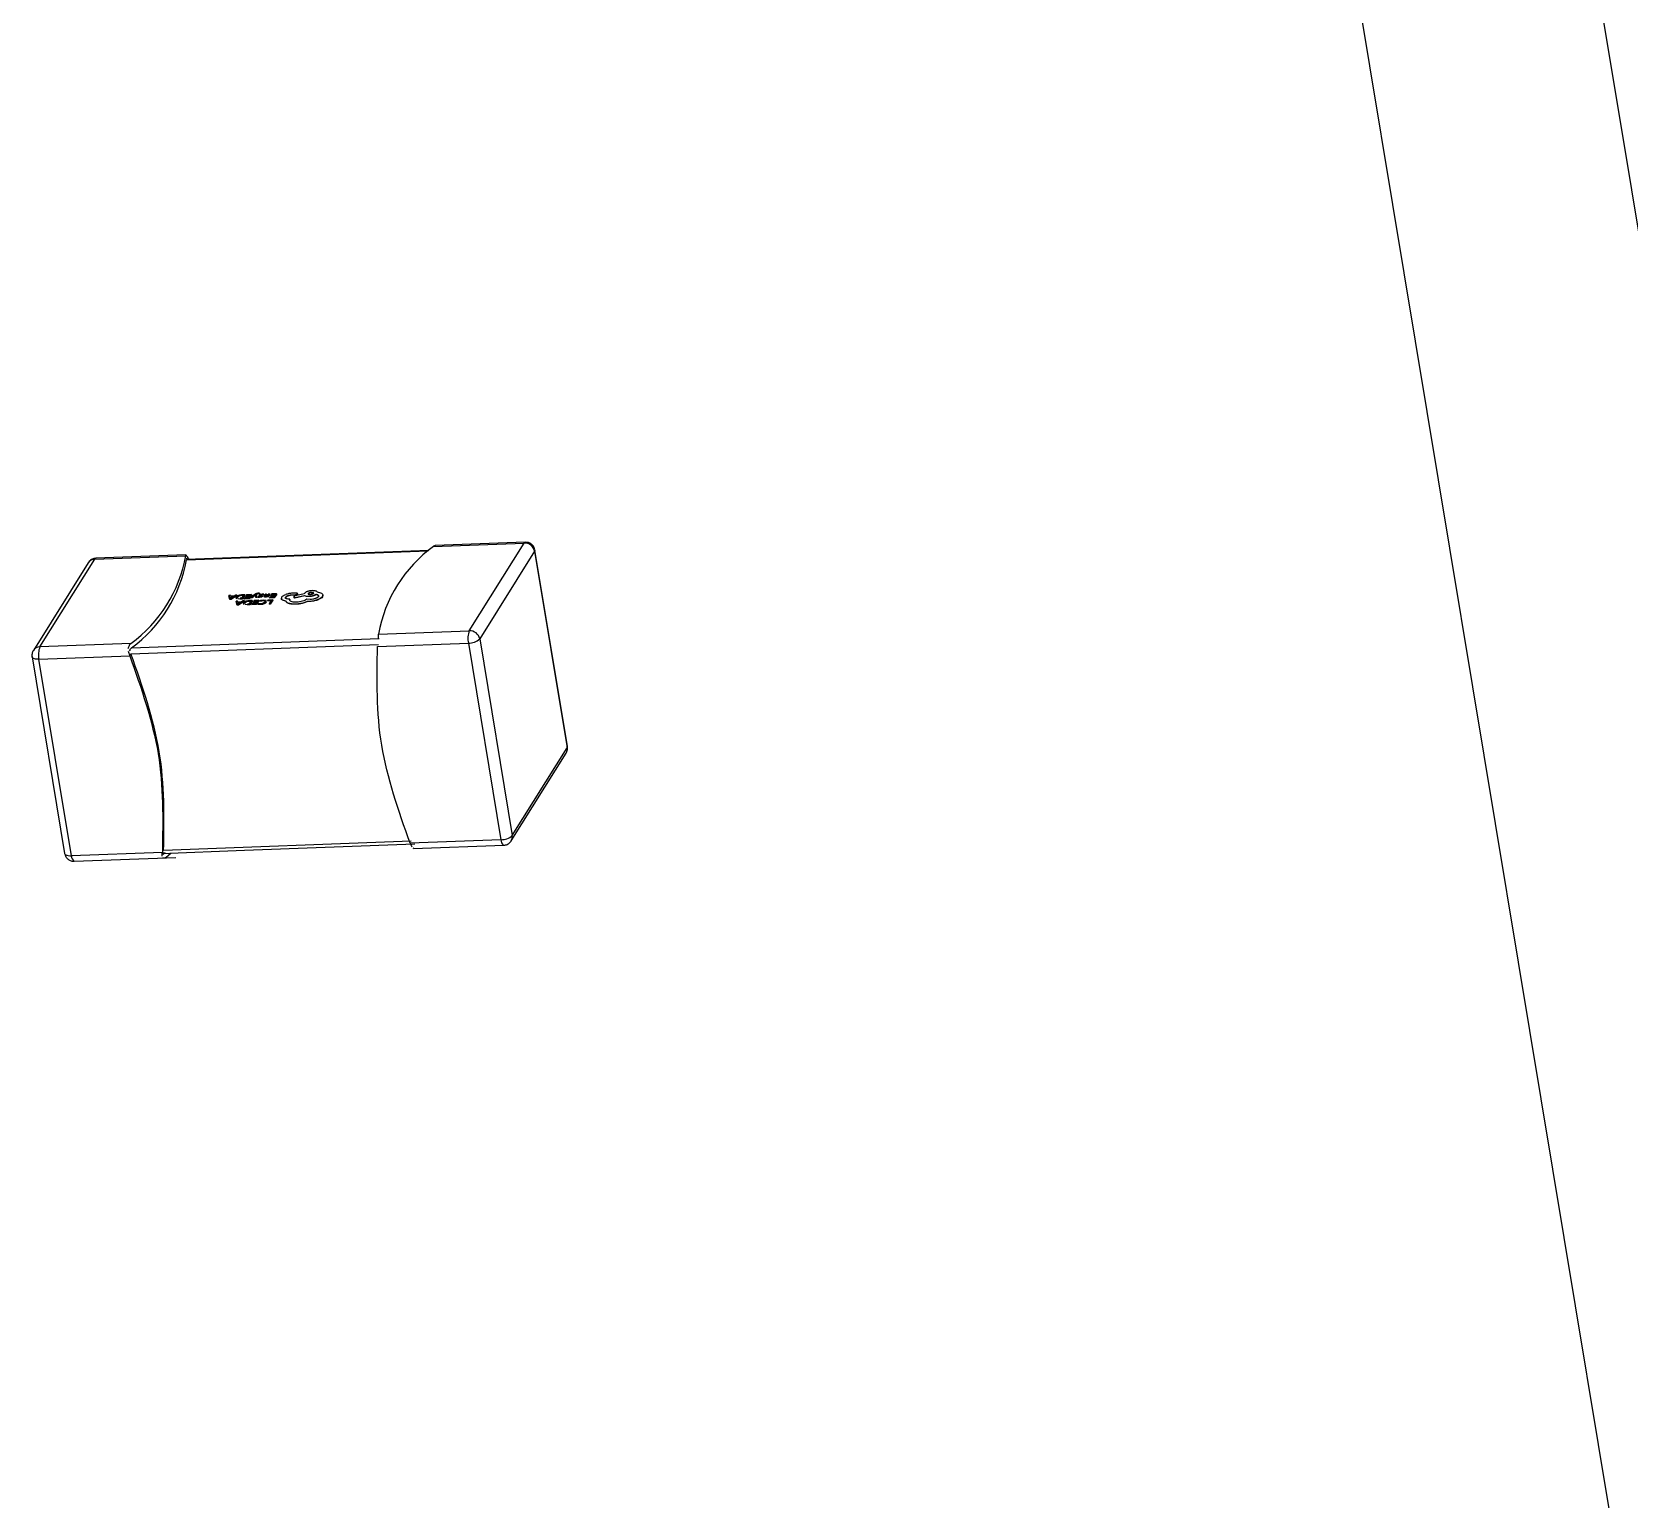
# Model space of a CAD drawing. Header units: millimetres. Extents: x -294 to 2792, y 5 to 1659.
# Drawn here: x 707.9 to 708.582, y 559.292 to 559.919 of the extents above; entities that cross this region are included whole.
import ezdxf

# ---------------------------------------------------------------- set-up
doc = ezdxf.new("R2010")
doc.units = ezdxf.units.MM
doc.layers.get('0').update_dxf_attribs({"lineweight": 18})

msp = doc.modelspace()

# ---------------------------------------------------------------- linework, layer by layer
at = {"color": 7, "linetype": 'Continuous', "lineweight": 25}
for p, q in [((708.65839, 559.39514), (708.26105, 561.79271)), ((708.17948, 561.66235), (708.57324, 559.28642)), ((707.92643, 559.69374), (707.96525, 559.6952)), ((707.96534, 559.69553), (707.92689, 559.69409)), ((707.96555, 559.69337), (708.06883, 559.69724)), ((708.06902, 559.69742), (707.96559, 559.69354)), ((708.07099, 559.69916), (708.10981, 559.70062)), ((708.11026, 559.70096), (708.07181, 559.69952)), ((708.08636, 559.66314), (708.10981, 559.70062)), ((708.11423, 559.69711), (708.09078, 559.65963)), ((708.11423, 559.69711), (708.12815, 559.61315)), ((708.12827, 559.61366), (708.11436, 559.69762)), ((707.92365, 559.69222), (707.9002, 559.65474)), ((707.90298, 559.65627), (707.92643, 559.69374)), ((707.9656, 559.69417), (707.96567, 559.6934)), ((707.98422, 559.67829), (707.98366, 559.67827)), ((707.98366, 559.67827), (707.98408, 559.67666)), ((707.98366, 559.67827), (707.98369, 559.67809)), ((707.98411, 559.67648), (707.98369, 559.67809)), ((707.98408, 559.67666), (707.98461, 559.67668)), ((707.98408, 559.67666), (707.98411, 559.67648)), ((707.98464, 559.6765), (707.98411, 559.67648)), ((707.98432, 559.67785), (707.98422, 559.67829)), ((707.98593, 559.67791), (707.98432, 559.67785)), ((707.98566, 559.67771), (707.98435, 559.67767)), ((707.98435, 559.67767), (707.9845, 559.677)), ((707.98438, 559.67749), (707.98538, 559.67752)), ((707.98448, 559.67689), (707.98451, 559.6767)), ((707.9845, 559.677), (707.9845, 559.67689)), ((707.9845, 559.67689), (707.98463, 559.677)), ((707.98453, 559.67682), (707.9845, 559.677)), ((707.98453, 559.6767), (707.98453, 559.67682)), ((707.98461, 559.67668), (707.98715, 559.67839)), ((707.98464, 559.6765), (707.98461, 559.67668)), ((707.98463, 559.677), (707.98566, 559.67771)), ((707.98718, 559.67821), (707.98464, 559.6765)), ((707.9866, 559.67837), (707.98593, 559.67791)), ((707.98715, 559.67839), (707.9866, 559.67837)), ((707.98682, 559.67755), (707.98685, 559.67737)), ((707.98738, 559.67583), (707.98683, 559.67581)), ((707.98683, 559.67581), (707.98724, 559.6742)), ((707.98683, 559.67581), (707.98686, 559.67563)), ((707.98727, 559.67402), (707.98686, 559.67563)), ((707.98715, 559.67839), (707.98718, 559.67821)), ((707.98724, 559.6742), (707.98778, 559.67422)), ((707.98724, 559.6742), (707.98727, 559.67402)), ((707.98781, 559.67404), (707.98727, 559.67402)), ((707.98735, 559.67757), (707.98807, 559.67807)), ((707.98748, 559.67712), (707.98735, 559.67757)), ((707.98749, 559.67539), (707.98738, 559.67583)), ((707.9891, 559.67544), (707.98749, 559.67539)), ((707.98751, 559.67694), (707.98853, 559.67682)), ((707.98882, 559.67525), (707.98752, 559.67521)), ((707.98752, 559.67521), (707.98767, 559.67454)), ((707.98755, 559.67502), (707.98854, 559.67506)), ((707.98765, 559.67442), (707.98768, 559.67424)), ((707.98767, 559.67454), (707.98766, 559.67442)), ((707.98766, 559.67442), (707.9878, 559.67454)), ((707.9877, 559.67436), (707.98767, 559.67454)), ((707.98769, 559.67424), (707.9877, 559.67436)), ((707.98778, 559.67422), (707.99032, 559.67593)), ((707.98781, 559.67404), (707.98778, 559.67422)), ((707.9878, 559.67454), (707.98882, 559.67525)), ((707.99035, 559.67575), (707.98781, 559.67404)), ((707.98807, 559.67807), (707.98934, 559.67828)), ((707.98835, 559.67681), (707.98946, 559.67685)), ((707.98949, 559.67667), (707.98838, 559.67663)), ((707.98908, 559.67702), (707.9885, 559.677)), ((707.9899, 559.6783), (707.98908, 559.67702)), ((707.98977, 559.67591), (707.9891, 559.67544)), ((707.98934, 559.67828), (707.9899, 559.6783)), ((707.98937, 559.6781), (707.98993, 559.67812)), ((707.99052, 559.67851), (707.98946, 559.67847)), ((707.98946, 559.67685), (707.99052, 559.67851)), ((707.98946, 559.67685), (707.98949, 559.67667)), ((707.99055, 559.67833), (707.98949, 559.67667)), ((707.99032, 559.67593), (707.98977, 559.67591)), ((707.98999, 559.67509), (707.99002, 559.6749)), ((707.9904, 559.67707), (707.99028, 559.67688)), ((707.99028, 559.67688), (707.99228, 559.67695)), ((707.99028, 559.67688), (707.99031, 559.6767)), ((707.99231, 559.67677), (707.99031, 559.6767)), ((707.99032, 559.67593), (707.99035, 559.67575)), ((707.9919, 559.67712), (707.9904, 559.67707)), ((707.99052, 559.67851), (707.99055, 559.67833)), ((707.99052, 559.67511), (707.99124, 559.67561)), ((707.99064, 559.67466), (707.99052, 559.67511)), ((707.99067, 559.67448), (707.99169, 559.67436)), ((707.99097, 559.67779), (707.99085, 559.6776)), ((707.99085, 559.6776), (707.99224, 559.67765)), ((707.99085, 559.6776), (707.99088, 559.67742)), ((707.99227, 559.67747), (707.99088, 559.67742)), ((707.99236, 559.67784), (707.99097, 559.67779)), ((707.99126, 559.67853), (707.99113, 559.67834)), ((707.99113, 559.67834), (707.99272, 559.6784)), ((707.99113, 559.67834), (707.99116, 559.67816)), ((707.99275, 559.67822), (707.99116, 559.67816)), ((707.99124, 559.67561), (707.99251, 559.67582)), ((707.99334, 559.67861), (707.99126, 559.67853)), ((707.99152, 559.67435), (707.99263, 559.67439)), ((707.99266, 559.67421), (707.99155, 559.67417)), ((707.99225, 559.67456), (707.99166, 559.67454)), ((707.99224, 559.67765), (707.9919, 559.67712)), ((707.99307, 559.67584), (707.99225, 559.67456)), ((707.99228, 559.67695), (707.99334, 559.67861)), ((707.99228, 559.67695), (707.99231, 559.67677)), ((707.99337, 559.67842), (707.99231, 559.67677)), ((707.99272, 559.6784), (707.99236, 559.67784)), ((707.99251, 559.67582), (707.99307, 559.67584)), ((707.99254, 559.67564), (707.9931, 559.67566)), ((707.99369, 559.67605), (707.99262, 559.67601)), ((707.99263, 559.67439), (707.99369, 559.67605)), ((707.99263, 559.67439), (707.99266, 559.67421)), ((707.99372, 559.67586), (707.99266, 559.67421)), ((707.99524, 559.67885), (707.9931, 559.67744)), ((707.9931, 559.67744), (707.99361, 559.67746)), ((707.9931, 559.67744), (707.99313, 559.67726)), ((707.99364, 559.67727), (707.99313, 559.67726)), ((707.99334, 559.67861), (707.99337, 559.67842)), ((707.99357, 559.67461), (707.99345, 559.67442)), ((707.99345, 559.67442), (707.99544, 559.67449)), ((707.99345, 559.67442), (707.99348, 559.67423)), ((707.99547, 559.6743), (707.99348, 559.67423)), ((707.99507, 559.67466), (707.99357, 559.67461)), ((707.99361, 559.67746), (707.99494, 559.67838)), ((707.99361, 559.67746), (707.99364, 559.67727)), ((707.99497, 559.67819), (707.99364, 559.67727)), ((707.99369, 559.67605), (707.99372, 559.67586)), ((707.99414, 559.67533), (707.99402, 559.67514)), ((707.99402, 559.67514), (707.99541, 559.67519)), ((707.99402, 559.67514), (707.99405, 559.67496)), ((707.99544, 559.67501), (707.99405, 559.67496)), ((707.99553, 559.67538), (707.99414, 559.67533)), ((707.99442, 559.67607), (707.9943, 559.67588)), ((707.9943, 559.67588), (707.99589, 559.67594)), ((707.9943, 559.67588), (707.99433, 559.6757)), ((707.99592, 559.67575), (707.99433, 559.6757)), ((707.99651, 559.67614), (707.99442, 559.67607)), ((707.99506, 559.67847), (707.99494, 559.67838)), ((707.99494, 559.67838), (707.99497, 559.67819)), ((707.99509, 559.67829), (707.99497, 559.67819)), ((707.99506, 559.67847), (707.99507, 559.67838)), ((707.99507, 559.67838), (707.99522, 559.67751)), ((707.99507, 559.67838), (707.9951, 559.6782)), ((707.99541, 559.67519), (707.99507, 559.67466)), ((707.99525, 559.67733), (707.9951, 559.6782)), ((707.99522, 559.67751), (707.99576, 559.67753)), ((707.99522, 559.67751), (707.99525, 559.67733)), ((707.99579, 559.67735), (707.99525, 559.67733)), ((707.99543, 559.67868), (707.99579, 559.6789)), ((707.99576, 559.67753), (707.99543, 559.67868)), ((707.99544, 559.67449), (707.99651, 559.67614)), ((707.99544, 559.67449), (707.99547, 559.6743)), ((707.99582, 559.67872), (707.99547, 559.67849)), ((707.99654, 559.67596), (707.99547, 559.6743)), ((707.99589, 559.67594), (707.99553, 559.67538)), ((707.99576, 559.67753), (707.99579, 559.67735)), ((707.99579, 559.6789), (707.99639, 559.67908)), ((707.99629, 559.67777), (707.99616, 559.67757)), ((707.99616, 559.67757), (707.99679, 559.67754)), ((707.99616, 559.67757), (707.99619, 559.67739)), ((707.99682, 559.67736), (707.99619, 559.67739)), ((707.99639, 559.67478), (707.99625, 559.67455)), ((707.99625, 559.67455), (707.99712, 559.67452)), ((707.99625, 559.67455), (707.99628, 559.67437)), ((707.99715, 559.67433), (707.99628, 559.67437)), ((707.99694, 559.67771), (707.99629, 559.67777)), ((707.99639, 559.67908), (707.99665, 559.67907)), ((707.99724, 559.67471), (707.99639, 559.67478)), ((707.99668, 559.67889), (707.99642, 559.6789)), ((707.99677, 559.67925), (707.99647, 559.67926)), ((707.99651, 559.67614), (707.99654, 559.67596)), ((707.99654, 559.6783), (707.99657, 559.67812)), ((707.99705, 559.67867), (707.99657, 559.6784)), ((707.99657, 559.6784), (707.99661, 559.67821)), ((707.99661, 559.67821), (707.99713, 559.67808)), ((707.99661, 559.67821), (707.99664, 559.67803)), ((707.99716, 559.6779), (707.99664, 559.67803)), ((707.99665, 559.67907), (707.99677, 559.67925)), ((707.99665, 559.67907), (707.99668, 559.67889)), ((707.9968, 559.67907), (707.99668, 559.67889)), ((707.99677, 559.67925), (707.9968, 559.67907)), ((707.99679, 559.67754), (707.99761, 559.67766)), ((707.99679, 559.67754), (707.99682, 559.67736)), ((707.99764, 559.67748), (707.99682, 559.67736)), ((707.99735, 559.67777), (707.99694, 559.67771)), ((707.99791, 559.67879), (707.99705, 559.67867)), ((707.99708, 559.67844), (707.99711, 559.67826)), ((707.99724, 559.6761), (707.99711, 559.6759)), ((707.99711, 559.6759), (707.99818, 559.67604)), ((707.99714, 559.67571), (707.99711, 559.6759)), ((707.99712, 559.67452), (707.99715, 559.67433)), ((707.99757, 559.67824), (707.99713, 559.67833)), ((707.99713, 559.67833), (707.99716, 559.67815)), ((707.99713, 559.67808), (707.99754, 559.67799)), ((707.99713, 559.67808), (707.99716, 559.6779)), ((707.99821, 559.67586), (707.99714, 559.67571)), ((707.99757, 559.67781), (707.99716, 559.6779)), ((707.99838, 559.67624), (707.99724, 559.6761)), ((707.99841, 559.67493), (707.99724, 559.67471)), ((707.99754, 559.67799), (707.99757, 559.67781)), ((707.99807, 559.67811), (707.99757, 559.67824)), ((707.99758, 559.67789), (707.99761, 559.67771)), ((707.99761, 559.67766), (707.99809, 559.67792)), ((707.99776, 559.67862), (707.99848, 559.67853)), ((707.99776, 559.67862), (707.99779, 559.67844)), ((707.99851, 559.67835), (707.99779, 559.67844)), ((707.99862, 559.67875), (707.99791, 559.67879)), ((707.99809, 559.67792), (707.99807, 559.67811)), ((707.99807, 559.67811), (707.9981, 559.67792)), ((707.9981, 559.67792), (707.99812, 559.67774)), ((707.99818, 559.67604), (707.99907, 559.6759)), ((707.99956, 559.67605), (707.99838, 559.67624)), ((707.99914, 559.67544), (707.99841, 559.67493)), ((707.99848, 559.67853), (707.99862, 559.67875)), ((707.99848, 559.67853), (707.99851, 559.67835)), ((707.99865, 559.67856), (707.99851, 559.67835)), ((707.99865, 559.67856), (707.99862, 559.67875)), ((707.9987, 559.67481), (707.99873, 559.67463)), ((707.9993, 559.67881), (707.99881, 559.67805)), ((707.99881, 559.67805), (707.99885, 559.67787)), ((707.99907, 559.6759), (707.99914, 559.67544)), ((707.99979, 559.67883), (707.9993, 559.67881)), ((707.99931, 559.67808), (708.00016, 559.67815)), ((708.00019, 559.67797), (707.99934, 559.67789)), ((707.99941, 559.67823), (707.99948, 559.67835)), ((708.00008, 559.67829), (707.99941, 559.67823)), ((707.99944, 559.67805), (707.99951, 559.67817)), ((707.99948, 559.67835), (707.99984, 559.6786)), ((707.99951, 559.67817), (707.99987, 559.67841)), ((707.99953, 559.67764), (708.00055, 559.67778)), ((708.00058, 559.6776), (707.99956, 559.67745)), ((707.99968, 559.67547), (707.99956, 559.67605)), ((707.99971, 559.67762), (708.00071, 559.6778)), ((707.99972, 559.67846), (708.0007, 559.6787)), ((707.99984, 559.6786), (708.00043, 559.67871)), ((707.99987, 559.67841), (708.00046, 559.67853)), ((708.0006, 559.67838), (708.00008, 559.67829)), ((708.00016, 559.67815), (708.00019, 559.67797)), ((708.00035, 559.67628), (708.00022, 559.67609)), ((708.00022, 559.67609), (708.00177, 559.67614)), ((708.00022, 559.67609), (708.00026, 559.6759)), ((708.0018, 559.67596), (708.00026, 559.6759)), ((708.00239, 559.67635), (708.00035, 559.67628)), ((708.00043, 559.67871), (708.00077, 559.67867)), ((708.00046, 559.67853), (708.0008, 559.67849)), ((708.00125, 559.67882), (708.00067, 559.67889)), ((708.00077, 559.67867), (708.0008, 559.67849)), ((708.00085, 559.67836), (708.00082, 559.67854)), ((708.00177, 559.67614), (708.00083, 559.67467)), ((708.00083, 559.67467), (708.00133, 559.67469)), ((708.00083, 559.67467), (708.00086, 559.67449)), ((708.00136, 559.67451), (708.00086, 559.67449)), ((708.00114, 559.67744), (708.00102, 559.67725)), ((708.00102, 559.67725), (708.00302, 559.67732)), ((708.00102, 559.67725), (708.00105, 559.67707)), ((708.00305, 559.67714), (708.00105, 559.67707)), ((708.00264, 559.67749), (708.00114, 559.67744)), ((708.00133, 559.67857), (708.00125, 559.67882)), ((708.00133, 559.67469), (708.00239, 559.67635)), ((708.00133, 559.67469), (708.00136, 559.67451)), ((708.00242, 559.67616), (708.00136, 559.67451)), ((708.00171, 559.67816), (708.00159, 559.67797)), ((708.00159, 559.67797), (708.00298, 559.67802)), ((708.00159, 559.67797), (708.00162, 559.67779)), ((708.00301, 559.67784), (708.00162, 559.67779)), ((708.0031, 559.67821), (708.00171, 559.67816)), ((708.00199, 559.6789), (708.00187, 559.67872)), ((708.00187, 559.67872), (708.00346, 559.67877)), ((708.00187, 559.67872), (708.0019, 559.67853)), ((708.00349, 559.67859), (708.0019, 559.67853)), ((708.00408, 559.67898), (708.00199, 559.6789)), ((708.00239, 559.67635), (708.00242, 559.67616)), ((708.00298, 559.67802), (708.00264, 559.67749)), ((708.00302, 559.67732), (708.00408, 559.67898)), ((708.00302, 559.67732), (708.00305, 559.67714)), ((708.00411, 559.67879), (708.00305, 559.67714)), ((708.00346, 559.67877), (708.0031, 559.67821)), ((708.00408, 559.67898), (708.00411, 559.67879)), ((708.00792, 559.67751), (708.00795, 559.67733)), ((708.00794, 559.67599), (708.00797, 559.67581)), ((708.00886, 559.67493), (708.00883, 559.67511)), ((708.0097, 559.67667), (708.00948, 559.67667)), ((708.0097, 559.67667), (708.00973, 559.67649)), ((708.01049, 559.6785), (708.01173, 559.67854)), ((708.01049, 559.6785), (708.01052, 559.67832)), ((708.01176, 559.67836), (708.01052, 559.67832)), ((708.01241, 559.67927), (708.01079, 559.67921)), ((708.01577, 559.67888), (708.01136, 559.67787)), ((708.01136, 559.67787), (708.01181, 559.67728)), ((708.01136, 559.67787), (708.01139, 559.67769)), ((708.01184, 559.6771), (708.01139, 559.67769)), ((708.01173, 559.67854), (708.01189, 559.67854)), ((708.01173, 559.67854), (708.01176, 559.67836)), ((708.01192, 559.67835), (708.01176, 559.67836)), ((708.01181, 559.67728), (708.01603, 559.67823)), ((708.01181, 559.67728), (708.01184, 559.6771)), ((708.01606, 559.67805), (708.01184, 559.6771)), ((708.01189, 559.67854), (708.01192, 559.67835)), ((708.01218, 559.67463), (708.01221, 559.67445)), ((708.01241, 559.67927), (708.01244, 559.67909)), ((708.01298, 559.67893), (708.01301, 559.67875)), ((708.01585, 559.679), (708.01577, 559.67888)), ((708.01579, 559.6752), (708.01733, 559.67576)), ((708.01579, 559.6752), (708.01582, 559.67502)), ((708.01736, 559.67558), (708.01582, 559.67502)), ((708.01603, 559.67823), (708.01606, 559.67805)), ((708.01838, 559.67647), (708.01703, 559.67659)), ((708.01733, 559.67576), (708.01795, 559.67576)), ((708.01733, 559.67576), (708.01736, 559.67558)), ((708.01798, 559.67558), (708.01736, 559.67558)), ((708.01784, 559.6779), (708.01787, 559.67772)), ((708.01795, 559.67576), (708.01798, 559.67558)), ((708.01894, 559.67956), (708.01897, 559.67938)), ((708.02093, 559.67877), (708.02096, 559.67859)), ((708.02149, 559.67644), (708.02152, 559.67625)), ((708.02189, 559.67774), (708.02192, 559.67756)), ((708.02364, 559.67782), (708.02367, 559.67764)), ((708.02383, 559.67825), (708.0238, 559.67844)), ((708.04754, 559.66168), (708.08636, 559.66314)), ((707.9418, 559.65772), (707.90298, 559.65627)), ((707.94075, 559.65447), (707.94138, 559.65244)), ((707.94113, 559.65506), (707.9415, 559.65477)), ((707.94189, 559.65326), (708.04764, 559.65722)), ((707.9421, 559.6559), (708.04785, 559.65986)), ((708.04713, 559.6564), (708.08594, 559.65786)), ((708.08594, 559.65786), (708.09986, 559.5739)), ((708.09078, 559.65963), (708.1047, 559.57567)), ((707.89959, 559.65247), (707.89977, 559.65173)), ((707.89964, 559.65196), (707.91356, 559.56801)), ((707.90257, 559.65099), (707.94138, 559.65244)), ((707.91648, 559.56703), (707.90257, 559.65099)), ((708.1047, 559.57567), (708.12815, 559.61315)), ((708.12832, 559.61316), (708.12819, 559.61371)), ((708.10427, 559.57341), (708.12772, 559.61089)), ((708.06155, 559.57326), (707.9558, 559.5693)), ((707.99032, 559.56939), (708.06309, 559.57211)), ((708.09986, 559.5739), (708.06104, 559.57245)), ((708.06258, 559.57009), (708.10103, 559.57153)), ((707.95529, 559.56849), (707.91648, 559.56703)), ((707.91765, 559.56466), (707.96101, 559.56629)), ((707.95497, 559.56806), (707.99032, 559.56939)), ((707.95584, 559.56824), (707.95565, 559.56746)), ((707.95692, 559.56646), (707.95889, 559.56821))]:
    msp.add_line(p, q, dxfattribs=at)
for points in [[(708.11436, 559.69762), (708.11436, 559.69742), (708.11423, 559.69711)], [(707.90257, 559.65099), (707.90184, 559.65099), (707.90118, 559.65106), (707.90062, 559.65118), (707.90017, 559.65136), (707.89985, 559.65159), (707.89967, 559.65186), (707.89964, 559.65197)], [(708.12815, 559.61315), (708.12827, 559.61347), (708.12827, 559.61366)], [(707.91356, 559.56801), (707.91358, 559.5679), (707.91376, 559.56764), (707.91408, 559.56741), (707.91453, 559.56723), (707.9151, 559.5671), (707.91576, 559.56703), (707.91648, 559.56703)]]:
    msp.add_lwpolyline(points, dxfattribs=at)
for centre, radius, start, end in [((707.90697, 559.70559), 0.0592, 306.04095, 349.89134), ((708.10583, 559.65129), 0.0592, 126.04095, 169.89134), ((708.11032, 559.70041), 0.000558, 96.1075, 158.14615), ((708.10995, 559.69625), 0.00437, 11.31627, 91.88831), ((707.92648, 559.69036), 0.00338, 90.72753, 146.77623), ((707.92695, 559.69354), 0.000559, 96.55422, 158.07791), ((707.90727, 559.70376), 0.0592, 306.04095, 349.89134), ((708.01889, 559.67747), 0.00192, 87.57641, 132.25316), ((708.09504, 559.6598), 0.0093, 158.96821, 192.05159), ((708.0865, 559.65877), 0.00437, 11.31627, 91.88831), ((707.90303, 559.65288), 0.00338, 90.72707, 146.80059), ((707.91166, 559.65293), 0.0093, 158.96821, 192.05159), ((708.08622, 559.66459), 0.00674, 267.64387, 312.58732), ((708.12497, 559.61258), 0.00323, 328.3562, 10.17537), ((708.10249, 559.57373), 0.00264, 176.25931, 236.17706), ((708.10013, 559.58064), 0.00674, 267.64387, 312.58732), ((708.10152, 559.5751), 0.00323, 328.38103, 10.17508), ((707.91911, 559.56686), 0.00263, 176.18542, 236.38044)]:
    msp.add_arc(centre, radius, start, end, dxfattribs=at)
for points, knots in [([(707.96525, 559.6952), (707.96526, 559.69534), (707.9653, 559.69562), (707.9654, 559.6955), (707.96547, 559.69531), (707.96548, 559.69527)], [0, 0, 0, 0, 0.0003683935, 0.000736912, 0.0008247868, 0.0008247868, 0.0008247868, 0.0008247868]), ([(707.96666, 559.69358), (707.96654, 559.69383), (707.96624, 559.69448), (707.96582, 559.69498), (707.96555, 559.6952), (707.9655, 559.69524)], [0, 0, 0, 0, 0.000703777, 0.00179809, 0.002059034, 0.002059034, 0.002059034, 0.002059034]), ([(708.07182, 559.69951), (708.0716, 559.69947), (708.07132, 559.69943), (708.07105, 559.69921), (708.07099, 559.69916)], [0, 0, 0, 0, 0.0007137172, 0.0009220848, 0.0009220848, 0.0009220848, 0.0009220848]), ([(708.11428, 559.69767), (708.11422, 559.69799), (708.11412, 559.69861), (708.11353, 559.69954), (708.11263, 559.70038), (708.11143, 559.70094), (708.1106, 559.70091), (708.11026, 559.7009)], [0, 0, 0, 0, 0.001005661, 0.001894288, 0.00327992, 0.004755428, 0.005785344, 0.005785344, 0.005785344, 0.005785344]), ([(707.92689, 559.69403), (707.92673, 559.69404), (707.92606, 559.69409), (707.92495, 559.69357), (707.92402, 559.69286), (707.92373, 559.6923), (707.92368, 559.6922)], [0, 0, 0, 0, 0.000490247, 0.002040878, 0.003626905, 0.003976168, 0.003976168, 0.003976168, 0.003976168]), ([(707.9656, 559.69353), (707.96558, 559.69352), (707.96556, 559.6935), (707.96555, 559.6934), (707.96555, 559.69337)], [0, 0, 0, 0, 0.0001312565, 0.0001751993, 0.0001751993, 0.0001751993, 0.0001751993]), ([(707.98682, 559.67755), (707.98678, 559.67744), (707.9867, 559.67722), (707.98692, 559.67706), (707.98703, 559.67698)], [0, 0, 0, 0, 0.0003890776, 0.0007589332, 0.0007589332, 0.0007589332, 0.0007589332]), ([(707.98706, 559.6768), (707.98695, 559.67688), (707.98673, 559.67704), (707.98681, 559.67725), (707.98685, 559.67737)], [0, 0, 0, 0, 0.0003698556, 0.0007589332, 0.0007589332, 0.0007589332, 0.0007589332]), ([(707.9878, 559.67819), (707.98758, 559.67809), (707.98713, 559.6779), (707.98693, 559.67767), (707.98682, 559.67755)], [0, 0, 0, 0, 0.000580909, 0.001197654, 0.001197654, 0.001197654, 0.001197654]), ([(707.98946, 559.67847), (707.98917, 559.67845), (707.9886, 559.67841), (707.98806, 559.67826), (707.9878, 559.67819)], [0, 0, 0, 0, 0.000873556, 0.001686832, 0.001686832, 0.001686832, 0.001686832]), ([(707.98999, 559.67509), (707.98995, 559.67497), (707.98987, 559.67476), (707.99009, 559.6746), (707.9902, 559.67452)], [0, 0, 0, 0, 0.0003890776, 0.0007589332, 0.0007589332, 0.0007589332, 0.0007589332]), ([(707.99023, 559.67434), (707.99012, 559.67441), (707.9899, 559.67457), (707.98998, 559.67479), (707.99002, 559.6749)], [0, 0, 0, 0, 0.0003698556, 0.0007589332, 0.0007589332, 0.0007589332, 0.0007589332]), ([(707.99097, 559.67573), (707.99075, 559.67563), (707.9903, 559.67544), (707.99009, 559.67521), (707.98999, 559.67509)], [0, 0, 0, 0, 0.000580909, 0.001197654, 0.001197654, 0.001197654, 0.001197654]), ([(707.99262, 559.67601), (707.99233, 559.67599), (707.99177, 559.67595), (707.99123, 559.6758), (707.99097, 559.67573)], [0, 0, 0, 0, 0.000873556, 0.001686832, 0.001686832, 0.001686832, 0.001686832]), ([(707.99647, 559.67926), (707.99636, 559.67925), (707.99614, 559.67922), (707.99582, 559.67913), (707.9955, 559.679), (707.99533, 559.6789), (707.99524, 559.67885)], [0, 0, 0, 0, 0.000293399, 0.000593743, 0.000927127, 0.001313002, 0.001313002, 0.001313002, 0.001313002]), ([(707.99713, 559.67833), (707.99712, 559.67834), (707.99709, 559.67835), (707.99707, 559.67838), (707.99706, 559.67841), (707.99707, 559.67843), (707.99708, 559.67844)], [0, 0, 0, 0, 0.0000390382, 0.0000757721, 0.0001125058, 0.0001515437, 0.0001515437, 0.0001515437, 0.0001515437]), ([(707.99708, 559.67844), (707.99712, 559.67846), (707.99719, 559.67851), (707.99735, 559.67856), (707.99754, 559.6786), (707.99768, 559.67861), (707.99776, 559.67862)], [0, 0, 0, 0, 0.0001615248, 0.0003210958, 0.0004986959, 0.0007092353, 0.0007092353, 0.0007092353, 0.0007092353]), ([(707.99779, 559.67844), (707.99771, 559.67843), (707.99757, 559.67842), (707.99738, 559.67838), (707.99722, 559.67833), (707.99715, 559.67828), (707.99711, 559.67826)], [0, 0, 0, 0, 0.0002105394, 0.0003881395, 0.0005477105, 0.0007092353, 0.0007092353, 0.0007092353, 0.0007092353]), ([(707.99712, 559.67452), (707.9974, 559.67454), (707.99794, 559.67458), (707.99845, 559.67473), (707.9987, 559.67481)], [0, 0, 0, 0, 0.000823759, 0.00161672, 0.00161672, 0.00161672, 0.00161672]), ([(707.99873, 559.67463), (707.99848, 559.67455), (707.99797, 559.6744), (707.99743, 559.67436), (707.99715, 559.67433)], [0, 0, 0, 0, 0.000792961, 0.00161672, 0.00161672, 0.00161672, 0.00161672]), ([(707.99758, 559.67789), (707.99757, 559.67788), (707.99755, 559.67785), (707.9975, 559.67782), (707.99743, 559.67779), (707.99738, 559.67778), (707.99735, 559.67777)], [0, 0, 0, 0, 0.0000648109, 0.00012664, 0.000189711, 0.0002580178, 0.0002580178, 0.0002580178, 0.0002580178]), ([(707.99754, 559.67799), (707.99755, 559.67799), (707.99758, 559.67798), (707.9976, 559.67794), (707.99759, 559.67791), (707.99758, 559.67789)], [0, 0, 0, 0, 0.0000335919, 0.0000670016, 0.0001398911, 0.0001398911, 0.0001398911, 0.0001398911]), ([(707.99761, 559.67771), (707.99762, 559.67773), (707.99763, 559.67776), (707.99761, 559.67779), (707.99758, 559.67781), (707.99757, 559.67781)], [0, 0, 0, 0, 0.0000728895, 0.0001062992, 0.0001398911, 0.0001398911, 0.0001398911, 0.0001398911]), ([(707.9987, 559.67481), (707.99892, 559.67491), (707.99936, 559.67511), (707.99957, 559.67535), (707.99968, 559.67547)], [0, 0, 0, 0, 0.000578726, 0.001204359, 0.001204359, 0.001204359, 0.001204359]), ([(707.99971, 559.67529), (707.9996, 559.67517), (707.99939, 559.67493), (707.99895, 559.67472), (707.99873, 559.67463)], [0, 0, 0, 0, 0.000625632, 0.001204359, 0.001204359, 0.001204359, 0.001204359]), ([(707.99881, 559.67805), (707.99879, 559.67799), (707.99876, 559.6779), (707.99881, 559.67779), (707.99888, 559.67773), (707.99899, 559.67769), (707.99919, 559.67764), (707.99939, 559.67764), (707.99953, 559.67764)], [0, 0, 0, 0, 0.000282972, 0.000406538, 0.0005236, 0.000639442, 0.000759512, 0.001030176, 0.001030176, 0.001030176, 0.001030176]), ([(707.99956, 559.67745), (707.99942, 559.67746), (707.99922, 559.67746), (707.99902, 559.67751), (707.99891, 559.67755), (707.99884, 559.67761), (707.99879, 559.67771), (707.99882, 559.6778), (707.99885, 559.67787)], [0, 0, 0, 0, 0.000270664, 0.000390734, 0.000506577, 0.000623638, 0.000747204, 0.001030176, 0.001030176, 0.001030176, 0.001030176]), ([(707.99968, 559.67781), (707.99961, 559.67781), (707.99947, 559.67782), (707.99933, 559.67788), (707.99927, 559.67797), (707.99929, 559.67804), (707.99931, 559.67808)], [0, 0, 0, 0, 0.0001462075, 0.0002796606, 0.0004209298, 0.0005877185, 0.0005877185, 0.0005877185, 0.0005877185]), ([(708.00016, 559.67815), (708.00029, 559.67817), (708.00055, 559.6782), (708.0009, 559.6783), (708.00117, 559.67843), (708.00127, 559.67852), (708.00133, 559.67857)], [0, 0, 0, 0, 0.000355072, 0.000661375, 0.000952854, 0.001268281, 0.001268281, 0.001268281, 0.001268281]), ([(708.00136, 559.67839), (708.0013, 559.67834), (708.0012, 559.67824), (708.00093, 559.67812), (708.00058, 559.67802), (708.00032, 559.67799), (708.00019, 559.67797)], [0, 0, 0, 0, 0.000315427, 0.000606907, 0.000913209, 0.001268281, 0.001268281, 0.001268281, 0.001268281]), ([(708.00082, 559.67854), (708.00079, 559.67851), (708.00074, 559.67846), (708.00066, 559.67841), (708.00062, 559.67839), (708.0006, 559.67838)], [0, 0, 0, 0, 0.0001648464, 0.000226281, 0.0002759616, 0.0002759616, 0.0002759616, 0.0002759616]), ([(708.00077, 559.67867), (708.00078, 559.67866), (708.0008, 559.67865), (708.00083, 559.67861), (708.00082, 559.67857), (708.00082, 559.67854)], [0, 0, 0, 0, 0.0000293623, 0.0000649498, 0.0001587212, 0.0001587212, 0.0001587212, 0.0001587212]), ([(708.0008, 559.67849), (708.00081, 559.67848), (708.00083, 559.67847), (708.00086, 559.67842), (708.00085, 559.67838), (708.00085, 559.67836)], [0, 0, 0, 0, 0.0000293623, 0.0000649498, 0.0001587212, 0.0001587212, 0.0001587212, 0.0001587212]), ([(708.0062, 559.67744), (708.00614, 559.67727), (708.00602, 559.67693), (708.00629, 559.67649), (708.00694, 559.67616), (708.00759, 559.67605), (708.00794, 559.67599)], [0, 0, 0, 0, 0.000727289, 0.001392071, 0.002061274, 0.002800625, 0.002800625, 0.002800625, 0.002800625]), ([(708.00797, 559.67581), (708.00762, 559.67587), (708.00697, 559.67598), (708.00632, 559.67631), (708.00605, 559.67675), (708.00617, 559.67708), (708.00623, 559.67726)], [0, 0, 0, 0, 0.000739351, 0.001408554, 0.002073337, 0.002800625, 0.002800625, 0.002800625, 0.002800625]), ([(708.00948, 559.67667), (708.00918, 559.67667), (708.00875, 559.67668), (708.00831, 559.67677), (708.00807, 559.67686), (708.00791, 559.67699), (708.0078, 559.6772), (708.00787, 559.67738), (708.00792, 559.67751)], [0, 0, 0, 0, 0.000595422, 0.000856244, 0.001105088, 0.001353932, 0.001614754, 0.002210176, 0.002210176, 0.002210176, 0.002210176]), ([(708.00792, 559.67751), (708.00803, 559.67764), (708.00824, 559.67787), (708.00884, 559.67818), (708.00963, 559.67841), (708.01019, 559.67847), (708.01049, 559.6785)], [0, 0, 0, 0, 0.000766694, 0.001428087, 0.00208721, 0.002848014, 0.002848014, 0.002848014, 0.002848014]), ([(708.01079, 559.67921), (708.01029, 559.67916), (708.00929, 559.67904), (708.00839, 559.67875), (708.00794, 559.6786)], [0, 0, 0, 0, 0.001457895, 0.002930786, 0.002930786, 0.002930786, 0.002930786]), ([(708.00794, 559.67599), (708.00801, 559.67583), (708.00816, 559.67549), (708.0086, 559.67524), (708.00883, 559.67511)], [0, 0, 0, 0, 0.000644299, 0.001313518, 0.001313518, 0.001313518, 0.001313518]), ([(708.01052, 559.67832), (708.01022, 559.67829), (708.00966, 559.67822), (708.00887, 559.678), (708.00827, 559.67769), (708.00806, 559.67745), (708.00795, 559.67733)], [0, 0, 0, 0, 0.000760804, 0.001419926, 0.00208132, 0.002848014, 0.002848014, 0.002848014, 0.002848014]), ([(708.00886, 559.67493), (708.00863, 559.67506), (708.00819, 559.67531), (708.00804, 559.67565), (708.00797, 559.67581)], [0, 0, 0, 0, 0.00066922, 0.001313518, 0.001313518, 0.001313518, 0.001313518]), ([(708.00883, 559.67511), (708.00929, 559.67496), (708.0102, 559.67466), (708.01153, 559.67464), (708.01218, 559.67463)], [0, 0, 0, 0, 0.001733281, 0.003429819, 0.003429819, 0.003429819, 0.003429819]), ([(708.01221, 559.67445), (708.01156, 559.67445), (708.01023, 559.67447), (708.00932, 559.67478), (708.00886, 559.67493)], [0, 0, 0, 0, 0.001696538, 0.003429819, 0.003429819, 0.003429819, 0.003429819]), ([(708.01261, 559.67533), (708.01212, 559.67534), (708.01121, 559.67536), (708.01018, 559.67562), (708.00964, 559.67608), (708.00968, 559.67647), (708.0097, 559.67667)], [0, 0, 0, 0, 0.001003988, 0.001883396, 0.002762874, 0.003767043, 0.003767043, 0.003767043, 0.003767043]), ([(708.01189, 559.67854), (708.01201, 559.67855), (708.01224, 559.67858), (708.01256, 559.67867), (708.01282, 559.67879), (708.01292, 559.67888), (708.01298, 559.67893)], [0, 0, 0, 0, 0.00031427, 0.000593022, 0.000871774, 0.001186045, 0.001186045, 0.001186045, 0.001186045]), ([(708.01301, 559.67875), (708.01295, 559.6787), (708.01285, 559.67861), (708.01259, 559.67848), (708.01227, 559.67839), (708.01204, 559.67837), (708.01192, 559.67835)], [0, 0, 0, 0, 0.00031427, 0.000593022, 0.000871774, 0.001186045, 0.001186045, 0.001186045, 0.001186045]), ([(708.01218, 559.67463), (708.01279, 559.67467), (708.014, 559.67476), (708.01519, 559.67505), (708.01579, 559.6752)], [0, 0, 0, 0, 0.001818765, 0.003661541, 0.003661541, 0.003661541, 0.003661541]), ([(708.01582, 559.67502), (708.01522, 559.67487), (708.01403, 559.67458), (708.01282, 559.67449), (708.01221, 559.67445)], [0, 0, 0, 0, 0.001842776, 0.003661541, 0.003661541, 0.003661541, 0.003661541]), ([(708.01298, 559.67893), (708.01299, 559.67898), (708.013, 559.67906), (708.0129, 559.67917), (708.0127, 559.67924), (708.01251, 559.67926), (708.01241, 559.67927)], [0, 0, 0, 0, 0.0002065711, 0.0003918306, 0.0005768345, 0.0007827173, 0.0007827173, 0.0007827173, 0.0007827173]), ([(708.01703, 559.67659), (708.01675, 559.67642), (708.01621, 559.6761), (708.01511, 559.6757), (708.01387, 559.67543), (708.01304, 559.67537), (708.01261, 559.67533)], [0, 0, 0, 0, 0.001217495, 0.002327766, 0.003439164, 0.004659743, 0.004659743, 0.004659743, 0.004659743]), ([(708.01936, 559.68027), (708.01896, 559.68024), (708.01838, 559.68019), (708.01763, 559.68003), (708.01716, 559.67988), (708.01674, 559.6797), (708.01623, 559.67941), (708.01601, 559.67917), (708.01585, 559.679)], [0, 0, 0, 0, 0.001036314, 0.001491301, 0.00192581, 0.00236032, 0.002815306, 0.003851621, 0.003851621, 0.003851621, 0.003851621]), ([(708.01603, 559.67823), (708.01626, 559.67813), (708.01671, 559.67793), (708.01746, 559.67791), (708.01784, 559.6779)], [0, 0, 0, 0, 0.000932172, 0.001874341, 0.001874341, 0.001874341, 0.001874341]), ([(708.01787, 559.67772), (708.01749, 559.67773), (708.01674, 559.67775), (708.01629, 559.67795), (708.01606, 559.67805)], [0, 0, 0, 0, 0.000942169, 0.001874341, 0.001874341, 0.001874341, 0.001874341]), ([(708.01784, 559.6779), (708.01814, 559.67792), (708.01872, 559.67797), (708.01957, 559.67815), (708.02034, 559.67842), (708.02073, 559.67865), (708.02093, 559.67877)], [0, 0, 0, 0, 0.000844001, 0.001618643, 0.002397255, 0.003252145, 0.003252145, 0.003252145, 0.003252145]), ([(708.02096, 559.67859), (708.02076, 559.67847), (708.02037, 559.67824), (708.0196, 559.67797), (708.01875, 559.67779), (708.01817, 559.67774), (708.01787, 559.67772)], [0, 0, 0, 0, 0.00085489, 0.001633502, 0.002408143, 0.003252145, 0.003252145, 0.003252145, 0.003252145]), ([(708.01795, 559.67576), (708.01856, 559.67581), (708.01978, 559.67591), (708.02092, 559.67626), (708.02149, 559.67644)], [0, 0, 0, 0, 0.001803293, 0.003618689, 0.003618689, 0.003618689, 0.003618689]), ([(708.02152, 559.67625), (708.02095, 559.67608), (708.01981, 559.67573), (708.01859, 559.67563), (708.01798, 559.67558)], [0, 0, 0, 0, 0.001815395, 0.003618689, 0.003618689, 0.003618689, 0.003618689]), ([(708.01835, 559.67864), (708.0185, 559.67866), (708.01879, 559.67869), (708.0192, 559.6788), (708.01952, 559.67896), (708.0197, 559.67911), (708.01979, 559.67923), (708.01982, 559.67932), (708.01979, 559.67939), (708.01971, 559.67945), (708.01959, 559.6795), (708.01934, 559.67955), (708.0191, 559.67956), (708.01894, 559.67956)], [0, 0, 0, 0, 0.000346234, 0.000650722, 0.000955554, 0.001302693, 0.001476278, 0.001632472, 0.001779001, 0.00192513, 0.002080199, 0.002252094, 0.002667149, 0.002667149, 0.002667149, 0.002667149]), ([(708.02189, 559.67774), (708.02174, 559.67757), (708.02151, 559.67733), (708.02101, 559.67704), (708.02059, 559.67686), (708.02011, 559.67671), (708.01936, 559.67655), (708.01878, 559.6765), (708.01838, 559.67647)], [0, 0, 0, 0, 0.001036314, 0.001491301, 0.00192581, 0.00236032, 0.002815306, 0.003851621, 0.003851621, 0.003851621, 0.003851621]), ([(708.01897, 559.67938), (708.01911, 559.67938), (708.01937, 559.67937), (708.01966, 559.67928), (708.01979, 559.67914), (708.01976, 559.67902), (708.01975, 559.67896)], [0, 0, 0, 0, 0.000290233, 0.00054305, 0.000796056, 0.001086781, 0.001086781, 0.001086781, 0.001086781]), ([(708.02147, 559.67956), (708.02142, 559.67967), (708.02133, 559.67989), (708.02089, 559.68013), (708.02022, 559.68026), (708.01966, 559.68027), (708.01936, 559.68027)], [0, 0, 0, 0, 0.000623209, 0.001191594, 0.00176328, 0.00239548, 0.00239548, 0.00239548, 0.00239548]), ([(708.02093, 559.67877), (708.02114, 559.67872), (708.02153, 559.67862), (708.02189, 559.67838), (708.02203, 559.67808), (708.02194, 559.67786), (708.02189, 559.67774)], [0, 0, 0, 0, 0.000457625, 0.000878153, 0.001295008, 0.001742436, 0.001742436, 0.001742436, 0.001742436]), ([(708.02192, 559.67756), (708.02197, 559.67767), (708.02206, 559.6779), (708.02192, 559.67819), (708.02156, 559.67843), (708.02117, 559.67853), (708.02096, 559.67859)], [0, 0, 0, 0, 0.000447428, 0.000864283, 0.001284811, 0.001742436, 0.001742436, 0.001742436, 0.001742436]), ([(708.02331, 559.67907), (708.02307, 559.67918), (708.02259, 559.67942), (708.02184, 559.67951), (708.02147, 559.67956)], [0, 0, 0, 0, 0.000964332, 0.001929569, 0.001929569, 0.001929569, 0.001929569]), ([(708.02149, 559.67644), (708.02198, 559.67665), (708.02296, 559.67707), (708.02342, 559.67757), (708.02364, 559.67782)], [0, 0, 0, 0, 0.001310084, 0.002625454, 0.002625454, 0.002625454, 0.002625454]), ([(708.02367, 559.67764), (708.02345, 559.67739), (708.02299, 559.67688), (708.02201, 559.67646), (708.02152, 559.67625)], [0, 0, 0, 0, 0.00131537, 0.002625454, 0.002625454, 0.002625454, 0.002625454]), ([(708.04766, 559.65952), (708.04762, 559.65993), (708.04754, 559.66074), (708.04753, 559.66139), (708.04754, 559.66163), (708.04754, 559.66168)], [0, 0, 0, 0, 0.000952924, 0.001907592, 0.002166601, 0.002166601, 0.002166601, 0.002166601]), ([(707.90023, 559.65472), (707.90008, 559.65449), (707.89966, 559.65381), (707.89962, 559.653), (707.89959, 559.65247)], [0, 0, 0, 0, 0.000808546, 0.002415568, 0.002415568, 0.002415568, 0.002415568]), ([(707.9418, 559.65772), (707.94158, 559.65749), (707.94115, 559.65702), (707.94078, 559.65614), (707.94063, 559.65561), (707.9406, 559.65551)], [0, 0, 0, 0, 0.001143861, 0.002288109, 0.00256096, 0.00256096, 0.00256096, 0.00256096]), ([(707.9415, 559.65477), (707.94157, 559.65498), (707.9417, 559.65539), (707.94193, 559.65573), (707.94207, 559.65587), (707.9421, 559.6559)], [0, 0, 0, 0, 0.000563737, 0.001127103, 0.001297361, 0.001297361, 0.001297361, 0.001297361]), ([(708.12769, 559.61091), (708.12783, 559.61113), (708.12825, 559.61181), (708.12829, 559.61262), (708.12832, 559.61316)], [0, 0, 0, 0, 0.000808546, 0.002415568, 0.002415568, 0.002415568, 0.002415568]), ([(708.10102, 559.57159), (708.10118, 559.57158), (708.10185, 559.57154), (708.10297, 559.57205), (708.1039, 559.57277), (708.10419, 559.57333), (708.10424, 559.57343)], [0, 0, 0, 0, 0.000490333, 0.002040963, 0.00362699, 0.003976252, 0.003976252, 0.003976252, 0.003976252]), ([(707.91368, 559.56777), (707.91373, 559.56751), (707.91382, 559.56695), (707.91438, 559.56609), (707.91528, 559.56524), (707.91648, 559.56468), (707.91731, 559.56471), (707.91765, 559.56472)], [0, 0, 0, 0, 0.000806196, 0.001694969, 0.003080829, 0.004556578, 0.005586749, 0.005586749, 0.005586749, 0.005586749]), ([(707.95538, 559.56634), (707.9556, 559.56623), (707.95604, 559.56601), (707.95658, 559.56619), (707.95686, 559.56642), (707.95692, 559.56646)], [0, 0, 0, 0, 0.000768708, 0.001538822, 0.00174776, 0.00174776, 0.00174776, 0.00174776]), ([(707.95662, 559.56829), (707.9565, 559.56822), (707.95627, 559.56807), (707.95601, 559.56812), (707.95587, 559.56822), (707.95584, 559.56824)], [0, 0, 0, 0, 0.0003885882, 0.0007773278, 0.000881466, 0.000881466, 0.000881466, 0.000881466]), ([(708.06258, 559.57013), (708.06254, 559.57014), (708.0625, 559.57015), (708.06245, 559.57032), (708.06243, 559.57035)], [0, 0, 0, 0, 0.000224674, 0.0002901157, 0.0002901157, 0.0002901157, 0.0002901157])]:
    msp.add_open_spline(points, degree=3, knots=knots, dxfattribs=at)
for points in [[(708.0062, 559.67744), (708.00628, 559.67754), (708.00643, 559.67775), (708.00683, 559.67805), (708.00733, 559.67834), (708.00773, 559.67851), (708.00794, 559.6786)], [(708.01894, 559.67956), (708.01879, 559.67955), (708.0185, 559.67953), (708.01808, 559.67941), (708.01774, 559.67925), (708.01754, 559.67907), (708.01751, 559.67889), (708.01765, 559.67874), (708.01794, 559.67865), (708.01821, 559.67865), (708.01835, 559.67865)], [(708.02331, 559.67907), (708.02352, 559.67889), (708.02394, 559.67853), (708.02374, 559.67806), (708.02364, 559.67782)], [(708.06104, 559.57245), (708.05616, 559.58634), (708.04641, 559.61414), (708.04689, 559.64231), (708.04713, 559.6564)], [(707.94138, 559.65244), (707.94626, 559.63854), (707.95602, 559.61075), (707.95554, 559.58257), (707.95529, 559.56849)], [(707.9558, 559.5693), (707.95605, 559.58339), (707.95653, 559.61157), (707.94677, 559.63936), (707.94189, 559.65326)], [(708.06104, 559.57245), (708.06118, 559.57214), (708.06145, 559.57152), (708.06178, 559.57108), (708.06194, 559.57086)], [(707.95527, 559.56686), (707.95526, 559.56709), (707.95524, 559.56754), (707.95528, 559.56817), (707.95529, 559.56849)]]:
    msp.add_open_spline(points, degree=3, dxfattribs=at)

doc.saveas('drawing.dxf')
